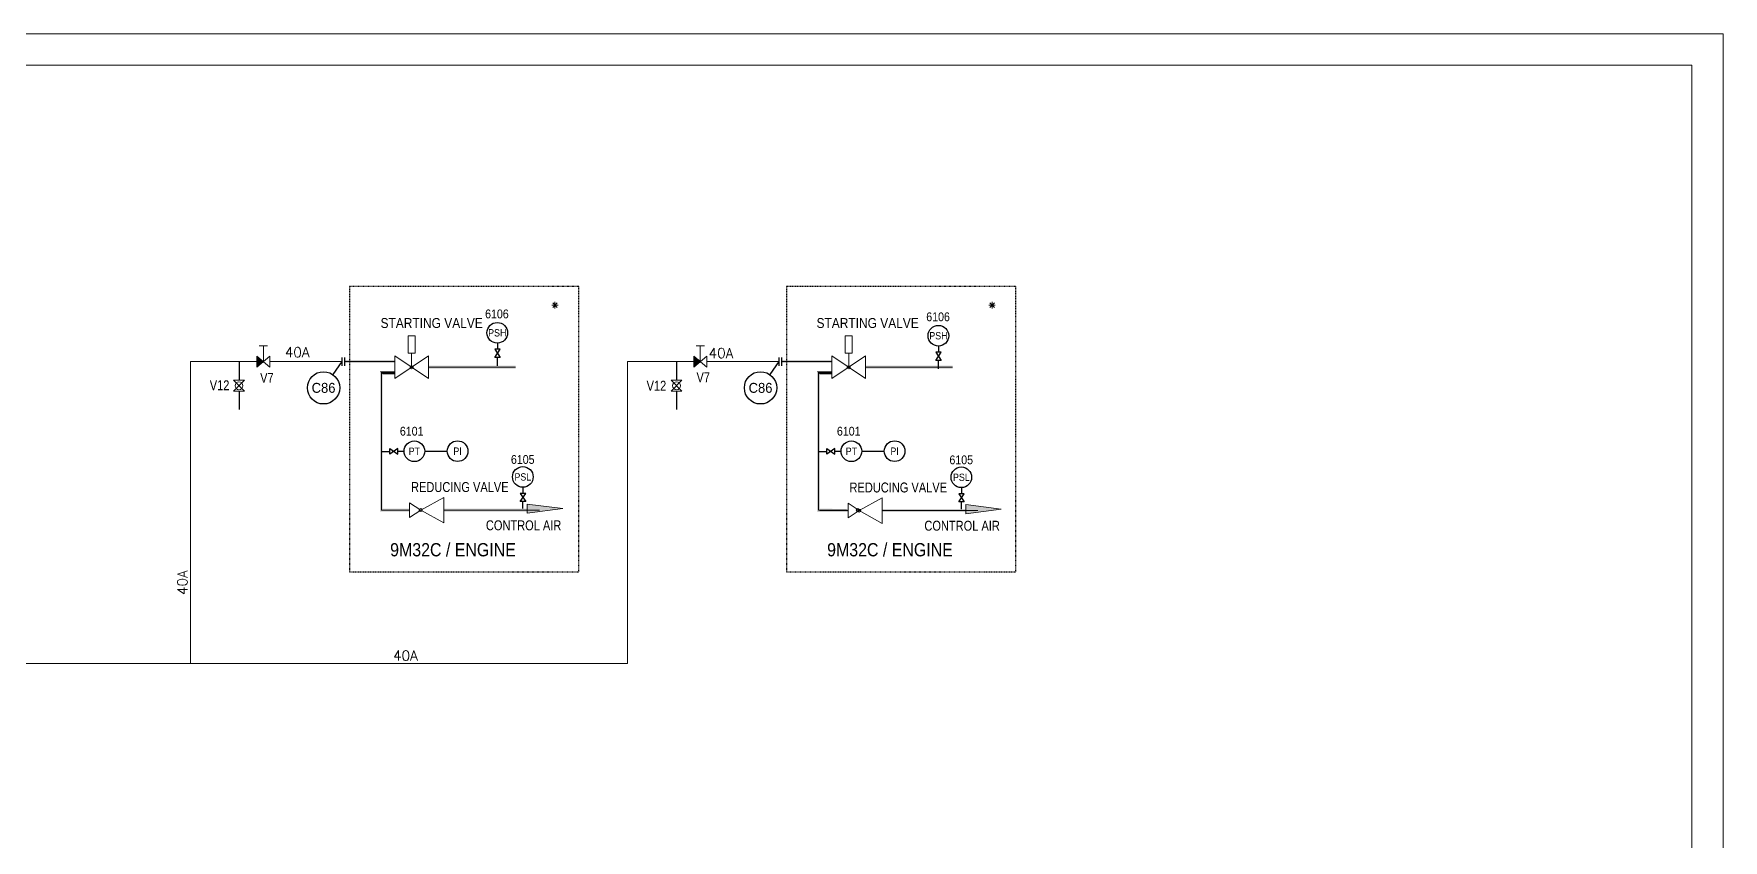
# Model space of a CAD drawing. Extents: x 475189 to 476029, y 1007718 to 1008015.
# Drawn here: x 475758.8 to 476028.8, y 1007886.4 to 1008015.3 of the extents above; entities that cross this region are included whole.
import ezdxf
from ezdxf.enums import TextEntityAlignment as Align

# ---------------------------------------------------------------- set-up
doc = ezdxf.new("R2010")
doc.units = 0
doc.header["$LTSCALE"] = 4
doc.header["$MEASUREMENT"] = 0
doc.linetypes.add('AUSGEZOGEN', pattern=[0])
doc.linetypes.add('MITTE', pattern=[2, 1.25, -0.25, 0.25, -0.25])
doc.layers.get('0').update_dxf_attribs({"linetype": 'CONTINUOUS', "lineweight": 0})
for name, color, linetype in [('2', 3, 'AUSGEZOGEN'), ('25', 3, 'AUSGEZOGEN'), ('35', 7, 'AUSGEZOGEN'), ('4', 7, 'AUSGEZOGEN'), ('50', 4, 'AUSGEZOGEN'), ('MITTE', 2, 'MITTE')]:
    doc.layers.add(name, color=color, linetype=linetype)
doc.layers.add('R.B', color=6, linetype='CONTINUOUS', lineweight=0)
doc.layers.add('Template', color=7, linetype='CONTINUOUS', lineweight=0)
doc.styles.add('ROMANS', font='ROMANS.SHX')
doc.styles.get("Standard").update_dxf_attribs({"font": '', "width": 0.95, "height": 200})
doc.styles.get('Standard').set_extended_font_data('Gulim')

# ---------------------------------------------------------------- blocks, each defined once
blk = doc.blocks.new('A$C07fd2cc2')
at = {"color": 8}
for p, q in [((20144, 23504), (20242, 23504)), ((20228, 23539), (20158, 23469)), ((20228, 23469), (20158, 23539)), ((20193, 23553), (20193, 23454)), ((26747, 23504), (26846, 23504)), ((26832, 23539), (26762, 23469)), ((26832, 23469), (26762, 23539)), ((26797, 23553), (26797, 23454)), ((18080, 23039), (17975, 23039)), ((17975, 23039), (17975, 22776)), ((18080, 22776), (18080, 23039)), ((24683, 23039), (24578, 23039)), ((24578, 23039), (24578, 22776)), ((24683, 22776), (24683, 23039)), ((15686, 22734), (15686, 22568)), ((15686, 22734), (15886, 22568)), ((15886, 22734), (15686, 22568)), ((15786, 22891), (15724, 22891)), ((15786, 22891), (15847, 22891)), ((15786, 22651), (15786, 22891)), ((15886, 22734), (15886, 22568)), ((17772, 22736), (18283, 22396)), ((18283, 22736), (17772, 22396)), ((17772, 22396), (17772, 22736)), ((17975, 22776), (18080, 22776)), ((18027, 22566), (18027, 22776)), ((18283, 22396), (18283, 22736)), ((22489, 22734), (22289, 22568)), ((22289, 22734), (22489, 22568)), ((22289, 22734), (22289, 22568)), ((22389, 22891), (22328, 22891)), ((22389, 22651), (22389, 22891)), ((22389, 22891), (22451, 22891)), ((22489, 22734), (22489, 22568)), ((24375, 22736), (24886, 22396)), ((24886, 22736), (24375, 22396)), ((24375, 22396), (24375, 22736)), ((24578, 22776), (24683, 22776)), ((24631, 22566), (24631, 22776)), ((24886, 22396), (24886, 22736)), ((15678, 22651), (14684, 22651)), ((14684, 22651), (14684, 18086)), ((16967, 22651), (15894, 22651)), ((17772, 22651), (17014, 22651)), ((17772, 22481), (17569, 22479)), ((17571, 22479), (17569, 20406)), ((19597, 22566), (18283, 22566)), ((21288, 22651), (21288, 18086)), ((22282, 22651), (21288, 22651)), ((23570, 22651), (22498, 22651)), ((24375, 22651), (23617, 22651)), ((24375, 22481), (24173, 22479)), ((24175, 22479), (24173, 20406)), ((26201, 22566), (24886, 22566)), ((15337, 22368), (15500, 22368)), ((15337, 22368), (15500, 22204)), ((15500, 22368), (15337, 22204)), ((22112, 22368), (21948, 22204)), ((21948, 22368), (22112, 22204)), ((21948, 22368), (22112, 22368)), ((15500, 22204), (15337, 22204)), ((22112, 22204), (21948, 22204)), ((17996, 20518), (18164, 20406)), ((17996, 20294), (17996, 20518)), ((18512, 20599), (18164, 20406)), ((18512, 20212), (18512, 20599)), ((20310, 20428), (19775, 20498)), ((19775, 20358), (19775, 20498)), ((20310, 20428), (19775, 20358)), ((24621, 20512), (24790, 20399)), ((24621, 20287), (24621, 20512)), ((25138, 20593), (24790, 20399)), ((25138, 20206), (25138, 20593)), ((26935, 20422), (26401, 20492)), ((26401, 20351), (26401, 20492)), ((17996, 20406), (17569, 20406)), ((18164, 20406), (17996, 20294)), ((18512, 20212), (18164, 20406)), ((19958, 20406), (18512, 20406)), ((24599, 20406), (24173, 20406)), ((24621, 20399), (24195, 20399)), ((24790, 20399), (24621, 20287)), ((25138, 20206), (24790, 20399)), ((26584, 20399), (25138, 20399)), ((26935, 20422), (26401, 20351)), ((12031, 18086), (21288, 18086))]:
    blk.add_line(p, q, dxfattribs=at)
at = {"color": 8, "linetype": 'Continuous'}
for p, q in [((15686, 22732), (15775, 22642)), ((15686, 22728), (15773, 22640)), ((15686, 22725), (15771, 22639)), ((15686, 22721), (15769, 22637)), ((15692, 22729), (15777, 22644)), ((22289, 22732), (22379, 22642)), ((22289, 22728), (22377, 22640)), ((22289, 22725), (22375, 22639)), ((22289, 22721), (22373, 22637)), ((22295, 22729), (22381, 22644)), ((15686, 22717), (15768, 22636)), ((15686, 22714), (15766, 22634)), ((15686, 22710), (15764, 22632)), ((15686, 22707), (15762, 22631)), ((15686, 22703), (15760, 22629)), ((15686, 22700), (15758, 22628)), ((15686, 22696), (15756, 22626)), ((15686, 22693), (15754, 22624)), ((15686, 22689), (15752, 22623)), ((15686, 22686), (15750, 22621)), ((15686, 22682), (15748, 22620)), ((15686, 22679), (15746, 22618)), ((15686, 22675), (15744, 22616)), ((15686, 22672), (15742, 22615)), ((15686, 22668), (15741, 22613)), ((15686, 22664), (15739, 22612)), ((15686, 22661), (15737, 22610)), ((15686, 22657), (15735, 22608)), ((15686, 22654), (15733, 22607)), ((15686, 22650), (15731, 22605)), ((15686, 22647), (15729, 22604)), ((15686, 22643), (15727, 22602)), ((15686, 22640), (15725, 22600)), ((15686, 22636), (15723, 22599)), ((15686, 22633), (15721, 22597)), ((15686, 22629), (15719, 22595)), ((15686, 22626), (15717, 22594)), ((15686, 22622), (15715, 22592)), ((15686, 22618), (15714, 22591)), ((15686, 22615), (15712, 22589)), ((15686, 22611), (15710, 22587)), ((15686, 22608), (15708, 22586)), ((15686, 22604), (15706, 22584)), ((15686, 22601), (15704, 22583)), ((15686, 22597), (15702, 22581)), ((15686, 22594), (15700, 22579)), ((15686, 22590), (15698, 22578)), ((15686, 22587), (15696, 22576)), ((15686, 22583), (15694, 22575)), ((15686, 22580), (15692, 22573)), ((15686, 22576), (15690, 22571)), ((15686, 22573), (15688, 22570)), ((15686, 22569), (15687, 22568)), ((15713, 22712), (15779, 22645)), ((15734, 22694), (15781, 22647)), ((15755, 22676), (15783, 22649)), ((15776, 22659), (15785, 22650)), ((22289, 22717), (22371, 22636)), ((22289, 22714), (22369, 22634)), ((22289, 22710), (22367, 22632)), ((22289, 22707), (22365, 22631)), ((22289, 22703), (22363, 22629)), ((22289, 22700), (22362, 22628)), ((22289, 22696), (22360, 22626)), ((22289, 22693), (22358, 22624)), ((22289, 22689), (22356, 22623)), ((22289, 22686), (22354, 22621)), ((22289, 22682), (22352, 22620)), ((22289, 22679), (22350, 22618)), ((22289, 22675), (22348, 22616)), ((22289, 22672), (22346, 22615)), ((22289, 22668), (22344, 22613)), ((22289, 22664), (22342, 22612)), ((22289, 22661), (22340, 22610)), ((22289, 22657), (22338, 22608)), ((22289, 22654), (22336, 22607)), ((22289, 22650), (22335, 22605)), ((22289, 22647), (22333, 22604)), ((22289, 22643), (22331, 22602)), ((22289, 22640), (22329, 22600)), ((22289, 22636), (22327, 22599)), ((22289, 22633), (22325, 22597)), ((22289, 22629), (22323, 22595)), ((22289, 22626), (22321, 22594)), ((22289, 22622), (22319, 22592)), ((22289, 22618), (22317, 22591)), ((22289, 22615), (22315, 22589)), ((22289, 22611), (22313, 22587)), ((22289, 22608), (22311, 22586)), ((22289, 22604), (22309, 22584)), ((22289, 22601), (22308, 22583)), ((22289, 22597), (22306, 22581)), ((22289, 22594), (22304, 22579)), ((22289, 22590), (22302, 22578)), ((22289, 22587), (22300, 22576)), ((22289, 22583), (22298, 22575)), ((22289, 22580), (22296, 22573)), ((22289, 22576), (22294, 22571)), ((22289, 22573), (22292, 22570)), ((22289, 22569), (22290, 22568)), ((22316, 22712), (22383, 22645)), ((22338, 22694), (22385, 22647)), ((22359, 22676), (22387, 22649)), ((22380, 22659), (22389, 22650))]:
    blk.add_line(p, q, dxfattribs=at)
at = {"color": 8}
for centre in [(15418, 22286), (22030, 22286)]:
    blk.add_circle(centre, 59.4, dxfattribs=at)
for centre, start, end in [((18027, 22566), 0, 180), ((18027, 22566), 180, 0), ((24631, 22566), 0, 180), ((24631, 22566), 180, 0), ((18164, 20406), 0, 180), ((24768, 20406), 0, 180), ((18164, 20406), 180, 0), ((24768, 20406), 180, 0), ((24790, 20399), 0, 180), ((24790, 20399), 180, 0)]:
    blk.add_arc(centre, 22.5, start, end, dxfattribs=at)
for points in [[(19775, 20358), (19775, 20498), (20310, 20428)], [(26401, 20351), (26401, 20492), (26935, 20422)]]:
    blk.add_solid(points, dxfattribs=at)
for points in [[(17014, 22673), (17014, 22629), (17772, 22673), (17772, 22629)], [(17591, 22459), (17547, 22503), (17591, 20428), (17547, 20384)], [(17547, 22503), (17591, 22459), (17772, 22503), (17772, 22459)], [(18283, 22588), (18283, 22544), (19597, 22588), (19597, 22544)], [(23617, 22673), (23617, 22629), (24375, 22673), (24375, 22629)], [(24195, 22459), (24151, 22503), (24195, 20428), (24151, 20384)], [(24151, 22503), (24195, 22459), (24375, 22503), (24375, 22459)], [(24886, 22588), (24886, 22544), (26201, 22588), (26201, 22544)], [(17591, 20428), (17547, 20384), (17996, 20428), (17996, 20384)], [(18512, 20428), (18512, 20384), (19958, 20428), (19958, 20384)], [(24195, 20428), (24151, 20377), (24621, 20422), (24621, 20377)], [(25138, 20422), (25138, 20377), (26584, 20422), (26584, 20377)]]:
    blk.add_trace(points, dxfattribs=at)
at = {"layer": '2', "color": 8}
for p, q in [((19363, 22837), (19282, 22837)), ((19282, 22837), (19363, 22715)), ((19282, 22715), (19363, 22837)), ((19322, 22930), (19322, 22837)), ((26030, 22793), (25948, 22793)), ((25948, 22793), (26030, 22670)), ((25948, 22670), (26030, 22793)), ((25989, 22886), (25989, 22793)), ((16970, 22651), (16835, 22455)), ((16970, 22715), (16970, 22587)), ((17014, 22715), (17014, 22587)), ((19363, 22715), (19282, 22715)), ((19322, 22588), (19322, 22715)), ((23574, 22651), (23438, 22455)), ((23574, 22715), (23574, 22587)), ((23617, 22715), (23617, 22587)), ((26030, 22670), (25948, 22670)), ((25989, 22544), (25989, 22670)), ((17570, 21294), (17697, 21294)), ((17697, 21253), (17697, 21335)), ((17819, 21335), (17697, 21253)), ((17697, 21335), (17819, 21253)), ((17819, 21253), (17819, 21335)), ((17913, 21294), (17819, 21294)), ((18223, 21296), (18566, 21296)), ((24174, 21294), (24300, 21294)), ((24300, 21253), (24300, 21335)), ((24423, 21335), (24300, 21253)), ((24300, 21335), (24423, 21253)), ((24423, 21253), (24423, 21335)), ((24516, 21294), (24423, 21294)), ((24827, 21296), (25169, 21296)), ((19709, 20753), (19709, 20659)), ((26335, 20746), (26335, 20653)), ((19668, 20659), (19750, 20537)), ((19668, 20537), (19750, 20659)), ((19750, 20659), (19668, 20659)), ((19750, 20537), (19668, 20537)), ((19709, 20428), (19709, 20537)), ((26376, 20653), (26294, 20653)), ((26294, 20531), (26376, 20653)), ((26294, 20653), (26376, 20531)), ((26376, 20531), (26294, 20531)), ((26335, 20422), (26335, 20531))]:
    blk.add_line(p, q, dxfattribs=at)
at = {"layer": '25', "color": 8}
for centre, radius in [((19321, 23086), 156), ((25987, 23042), 156), ((16696, 22254), 244), ((23299, 22254), 244), ((18068, 21296), 156), ((18721, 21297), 156), ((24672, 21296), 156), ((25325, 21297), 156), ((19707, 20908), 156), ((26333, 20902), 156)]:
    blk.add_circle(centre, radius, dxfattribs=at)
at = {"layer": '4', "color": 8}
for p, q in [((15419, 22651), (15419, 22368)), ((22030, 22651), (22030, 22368)), ((15419, 22204), (15419, 21929)), ((22030, 22204), (22030, 21929))]:
    blk.add_line(p, q, dxfattribs=at)
at = {"layer": 'MITTE', "color": 8}
for p, q in [((17086, 23784), (17086, 19471)), ((20555, 23784), (17086, 23784)), ((20555, 19471), (20555, 23784)), ((23690, 23784), (23690, 19471)), ((27159, 23784), (23690, 23784)), ((27159, 19471), (27159, 23784)), ((17086, 19471), (20555, 19471)), ((23690, 19471), (27159, 19471))]:
    blk.add_line(p, q, dxfattribs=at)
at = {"color": 8, "style": 'ROMANS'}
for p in [(16111, 22717), (22515, 22705), (17747, 18133)]:
    blk.add_text('40A', height=150, dxfattribs=at).set_placement(p)
blk.add_text('40A', height=150, rotation=90, dxfattribs=at).set_placement((14638, 19123))
at = {"layer": '25', "color": 8, "width": 0.92}
for s, p in [('6106', (19494, 23305)), ('6106', (26160, 23261)), ('6101', (18206, 21532)), ('6101', (24810, 21532)), ('6105', (19884, 21105)), ('6105', (26510, 21099))]:
    blk.add_text(s, height=133.3, dxfattribs=at).set_placement(p, align=Align.RIGHT)
at = {"layer": '35', "color": 8, "width": 0.92}
for s, p in [('PSH', (19321, 23086)), ('PSH', (25987, 23042)), ('PT', (18068, 21296)), ('PI', (18721, 21297)), ('PT', (24672, 21296)), ('PI', (25325, 21297)), ('PSL', (19707, 20908)), ('PSL', (26333, 20902))]:
    blk.add_text(s, height=111.1, dxfattribs=at).set_placement(p, align=Align.MIDDLE)
at = {"layer": '50', "color": 8}
for s, width, p in [('STARTING VALVE', 0.92, (19102, 23159)), ('STARTING VALVE', 0.92, (25690, 23159)), ('V7', 0.85, (15942, 22331)), ('V7', 0.85, (22535, 22340)), ('V12', 0.85, (15273, 22218)), ('V12', 0.85, (21874, 22211)), ('REDUCING VALVE', 0.85, (19492, 20680)), ('REDUCING VALVE', 0.85, (26117, 20673))]:
    blk.add_text(s, height=150, dxfattribs=dict(at, width=width)).set_placement(p, align=Align.RIGHT)
for p in [(16696, 22254), (23299, 22254)]:
    blk.add_text('C86', height=150, dxfattribs=at).set_placement(p, align=Align.MIDDLE)
for s, height, width, p in [('CONTROL AIR', 150, 0.85, (19149, 20101)), ('CONTROL AIR', 150, 0.85, (25775, 20095)), ('9M32C / ENGINE', 200, 0.92, (17702, 19707)), ('9M32C / ENGINE', 200, 0.92, (24305, 19707))]:
    blk.add_text(s, height=height, dxfattribs=dict(at, width=width)).set_placement(p)

msp = doc.modelspace()

# ---------------------------------------------------------------- linework, layer by layer
at = {"layer": 'Template', "flags": 128}
msp.add_lwpolyline([(475608.82, 1008015.34), (476028.82, 1008015.34), (476028.82, 1007718.34), (475608.82, 1007718.34)], close=True, dxfattribs=at)
at = {"layer": 'Template', "color": 7, "linetype": 'ByBlock', "lineweight": 13, "flags": 128}
for points in [[(475613.82, 1008010.34), (476023.83, 1008010.34)], [(476023.83, 1008010.34), (476023.83, 1007723.33)]]:
    msp.add_lwpolyline(points, dxfattribs=at)

# ---------------------------------------------------------------- block references
at = {"layer": 'R.B', "xscale": 0.01057760885816948, "yscale": 0.01057760885816948, "zscale": 0.01057760885816948}
msp.add_blockref('A$C07fd2cc2', (475628.51, 1007723.33), dxfattribs=at)

doc.saveas('drawing.dxf')
